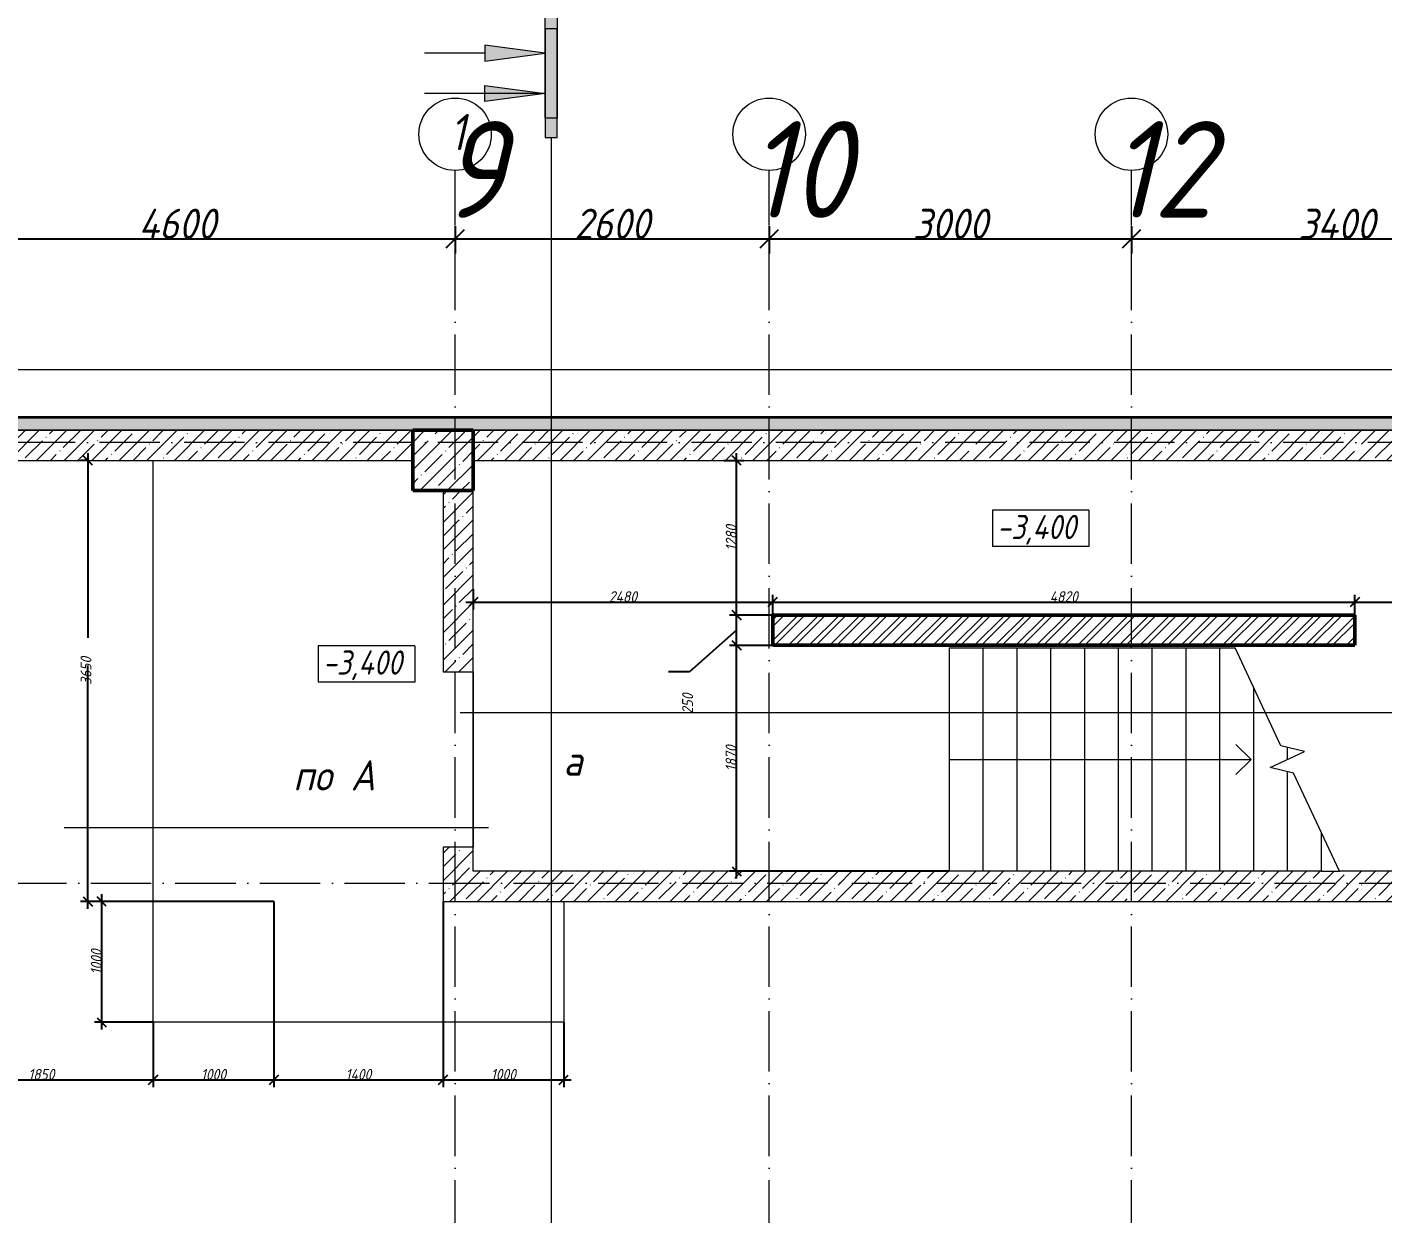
# Model space of a CAD drawing. Header units: millimetres. Extents: x -606178 to 312196, y -19338 to 632709.
# Drawn here: x -589161 to -577935, y 493039 to 502862 of the extents above; entities that cross this region are included whole.
import ezdxf

# ---------------------------------------------------------------- set-up
doc = ezdxf.new("R2010")
doc.units = ezdxf.units.MM
doc.linetypes.add('200_ШТРИХ_ш1п0_6_', pattern=[160, 100, -60])
doc.linetypes.add('50_200_ШТРИХ_1Т_ш5_п1_п1_', pattern=[700, 500, -100, 0, -100])
for name, color, linetype, lineweight in [('A-____-____-DIMS', 7, 'Continuous', 9), ('A-____-NOTE-TEXT', 7, 'Continuous', 9), ('A-FLOR-____-OTLN', 7, 'Continuous', 9), ('A-WALL-____-MCUT', 7, 'Continuous', 13), ('A-WALL-____-MCUT-1', 7, 'Continuous', 9), ('A-WALL-____-MCUT-2', 7, 'Continuous', 50), ('A-WALL-____-MCUT-3', 7, 'Continuous', 9), ('A-WALL-____-PATT-1', 7, 'Continuous', 9), ('A-WALL-FNSH-MCUT-1', 7, 'Continuous', 9), ('G-____-____-DIMS', 7, 'Continuous', 9), ('G-____-____-SYMB', 7, 'Continuous', 9), ('S-COLS-____-MCUT', 7, 'Continuous', 50), ('S-COLS-____-OTLN', 7, 'Continuous', 9), ('S-GRID-____-IDEN', 7, 'Continuous', 9), ('S-GRID-____-OTLN-1', 7, '50_200_ШТРИХ_1Т_ш5_п1_п1_', 9), ('S-STRS-____-MBND', 7, 'Continuous', 9), ('S-STRS-____-OTLN-1', 7, 'Continuous', 9)]:
    doc.layers.add(name, color=color, linetype=linetype, lineweight=lineweight)
for name, color, linetype, lineweight, true_color in [('A-DETL-GENF-OTLN-4', 9, '200_ШТРИХ_ш1п0_6_', 9, 0x808080), ('A-DETL-GENF-OTLN-5', 7, 'Continuous', 5, 0xc0c0c0), ('A-WALL-____-PATT-2', 7, 'Continuous', 9, 0x787878), ('G-____-____-SYMB-1', 9, 'Continuous', 9, 0x808080)]:
    doc.layers.add(name, color=color, linetype=linetype, lineweight=lineweight, true_color=true_color)
doc.styles.add('ISOCPEUR_I', font='isocpeui.ttf', dxfattribs={"width": 0.9, "height": 2.5})
doc.styles.add('ISOCPEUR_I_1', font='isocpeui.ttf', dxfattribs={"width": 0.85, "height": 2.5})
doc.styles.add('ISOCPEUR_I_2', font='isocpeui.ttf', dxfattribs={"width": 0.85, "height": 2.3})
doc.styles.add('ISOCPEUR_I_7', font='isocpeui.ttf', dxfattribs={"width": 0.9, "height": 90})
doc.styles.add('ISOCPEUR_I_9', font='isocpeui.ttf', dxfattribs={"width": 0.9, "height": 250})
doc.dimstyles.new('ISO-1_8_0_9К_СРЕДНИЙ_Кладочные', dxfattribs={"dimscale": 304.8, "dimtxt": 89.638306, "dimasz": 0.246063, "dimexe": 0.19685, "dimexo": 0, "dimgap": 0, "dimtad": 1, "dimdec": 3, "dimrnd": 0.001, "dimdsep": 46, "dimtxsty": 'ISOCPEUR_I_7', "dimblk1": 'OBLIQUE', "dimblk2": 'OBLIQUE', "dimsah": 1, "dimcen": 0.09, "dimdle": 0.19685, "dimazin": 0, "dimtfac": 1, "dimtdec": 4, "dimtix": 1, "dimtmove": 2, "dimatfit": 3, "dimfxl": 1, "dimtvp": 1, "dimtolj": 1, "dimtzin": 0, "dimarcsym": 2})
doc.dimstyles.new('ISO-1_8_0_9К_СРЕДНИЙ_Кладочные_1', dxfattribs={"dimscale": 304.8, "dimtxt": 89.638306, "dimasz": 0.246063, "dimexe": 0.19685, "dimexo": 0, "dimgap": 0, "dimtad": 1, "dimdec": 3, "dimrnd": 0.001, "dimdsep": 46, "dimtxsty": 'ISOCPEUR_I_7', "dimblk1": 'OBLIQUE', "dimblk2": 'OBLIQUE', "dimsah": 1, "dimcen": 0.09, "dimdle": 0.19685, "dimazin": 0, "dimtfac": 1, "dimtdec": 4, "dimtix": 1, "dimtmove": 0, "dimatfit": 3, "dimfxl": 1, "dimtvp": 1, "dimtolj": 1, "dimtzin": 0, "dimarcsym": 2})
doc.dimstyles.new('ISO-1_8_0_9К_СРЕДНИЙ_Кладочные_2', dxfattribs={"dimscale": 304.8, "dimtxt": 89.638306, "dimasz": 0.246063, "dimexe": 0.19685, "dimexo": 0, "dimgap": 0, "dimtad": 1, "dimdec": 3, "dimrnd": 0.001, "dimdsep": 46, "dimtxsty": 'ISOCPEUR_I_7', "dimblk1": 'OBLIQUE', "dimblk2": 'OBLIQUE', "dimsah": 1, "dimcen": 0.09, "dimdle": 0.19685, "dimazin": 0, "dimtfac": 1, "dimtdec": 4, "dimtix": 1, "dimtmove": 1, "dimatfit": 3, "dimfxl": 1, "dimtvp": 1, "dimtolj": 1, "dimtzin": 0, "dimarcsym": 2})
doc.dimstyles.new('ISO-2_5_0_9К_БОЛЬШОЙ_ОСИ', dxfattribs={"dimscale": 304.8, "dimtxt": 248.995294, "dimasz": 0.492126, "dimexe": 0.393701, "dimexo": 0, "dimgap": 0, "dimtad": 1, "dimdec": 0, "dimzin": 0, "dimdsep": 46, "dimtxsty": 'ISOCPEUR_I_9', "dimblk1": 'OBLIQUE', "dimblk2": 'OBLIQUE', "dimsah": 1, "dimcen": 0.09, "dimdle": 0.393701, "dimazin": 0, "dimtfac": 1, "dimtdec": 4, "dimtix": 1, "dimtmove": 0, "dimatfit": 3, "dimfxl": 1, "dimtvp": 1, "dimtolj": 1, "dimtzin": 0, "dimarcsym": 2})
pattern_1 = [(45, (-600067.05, 451794.26), (-114.04925, 114.04925), []), (45, (-599953, 451794.26), (-114.04925, 114.04925), [201.612, -40.322, 3.353, -36.97])]

# ---------------------------------------------------------------- blocks, each defined once
blk = doc.blocks.new('Разрез - Концевая часть разреза-18266132-АР1_Кладочный план подвала в осях 1-64_Ю-ЯЯ')
at = {"layer": 'G-____-____-SYMB'}
for points in [[(0, 0.5), (0, -0.5), (-9, -0.5), (-9, 0.5)], [(-6.29, -5.5), (-7.61, -5.5), (-6.95, -0.5)]]:
    blk.add_hatch(color=256, dxfattribs=at).paths.add_polyline_path(points, flags=0)
for p, q in [((0, 0.5), (-9, 0.5)), ((-9, 0.5), (-9, -0.5)), ((0, -0.5), (0, 0.5)), ((-9, -0.5), (0, -0.5)), ((-6.95, -0.5), (-7.61, -5.5)), ((-6.95, -0.5), (-6.95, -10.5)), ((-6.29, -5.5), (-6.95, -0.5)), ((-7.61, -5.5), (-6.29, -5.5))]:
    blk.add_line(p, q, dxfattribs=at)
blk = doc.blocks.new('DET_L_Имитация разреза_ISO2-5 - Низ-28996374-АР1_Кладочный план подвала в осях 1-64_А-ГГ')
at = {"layer": 'A-DETL-GENF-OTLN-5'}
blk.add_line((143, 0), (3657, 0), dxfattribs=at)
blk = doc.blocks.new('DET_L_Имитация разреза_ISO2-5 - Верх-28996244-АР1_Кладочный план подвала в осях 1-64_А-ГГ')
at = {"layer": 'A-DETL-GENF-OTLN-5'}
blk.add_line((143, 0), (9497, 0), dxfattribs=at)
blk = doc.blocks.new('Ось сетки - Круг_Ø6_00__ISO-2_5_0_9K_-25732049-АР1_Кладочный план подвала в осях 1-64_А-ГГ')
at = {"layer": 'S-GRID-____-IDEN'}
blk.add_circle((0, 0), 3, dxfattribs=at)
blk = doc.blocks.new('Разрез - Заголовок разреза-10218885-АР1_Кладочный план подвала в осях 1-64_А-ГГ')
at = {"layer": 'G-____-____-SYMB'}
for points in [[(0, 0.5), (0, -0.5), (-9, -0.5), (-9, 0.5)], [(-6.34, -5.5), (-7.66, -5.5), (-7, -0.5)]]:
    blk.add_hatch(color=256, dxfattribs=at).paths.add_polyline_path(points, flags=0)
for p, q in [((0, 0.5), (-9, 0.5)), ((-9, 0.5), (-9, -0.5)), ((0, -0.5), (0, 0.5)), ((-9, -0.5), (0, -0.5)), ((-7, -0.5), (-7.66, -5.5)), ((-6.34, -5.5), (-7, -0.5)), ((-7.66, -5.5), (-6.34, -5.5)), ((-7, -5.5), (-7, -10.5))]:
    blk.add_line(p, q, dxfattribs=at)
blk = doc.blocks.new('_Oblique')
at = {"color": 0, "linetype": 'ByBlock', "lineweight": -2}
blk.add_line((-0.5, -0.5), (0.5, 0.5), dxfattribs=at)
blk = doc.blocks.new('*D4038')
at = {"layer": 'A-____-____-DIMS', "color": 0, "lineweight": -2, "transparency": 16777216}
for p, q in [((-590217, 501215), (-590217, 500989)), ((-585617, 501215), (-585617, 500989)), ((-590337, 501109), (-585497, 501109))]:
    blk.add_line(p, q, dxfattribs=at)
at = {"layer": 'Defpoints', "color": 0, "transparency": 16777216}
for p in [(-590217, 501215), (-585617, 501215), (-585617, 501109)]:
    blk.add_point(p, dxfattribs=at)
at = {"layer": 'A-____-____-DIMS', "color": 0, "lineweight": -2, "transparency": 16777216, "xscale": 150, "yscale": 150, "zscale": 150, "rotation": 180}
blk.add_blockref('_Oblique', (-590217, 501109), dxfattribs=at)
at = {"layer": 'A-____-____-DIMS', "color": 0, "lineweight": -2, "transparency": 16777216, "xscale": 150, "yscale": 150, "zscale": 150}
blk.add_blockref('_Oblique', (-585617, 501109), dxfattribs=at)
at = {"layer": 'A-____-____-DIMS', "color": 0, "transparency": 16777216, "insert": (-587917, 501234), "char_height": 250, "width": 781.46, "attachment_point": 5, "style": 'ISOCPEUR_I_9'}
blk.add_mtext('\\A1;4600', dxfattribs=at)
blk = doc.blocks.new('*D4039')
at = {"layer": 'A-____-____-DIMS', "color": 0, "lineweight": -2, "transparency": 16777216}
for p, q in [((-585617, 501215), (-585617, 500989)), ((-583017, 501215), (-583017, 500989)), ((-585737, 501109), (-582897, 501109))]:
    blk.add_line(p, q, dxfattribs=at)
at = {"layer": 'Defpoints', "color": 0, "transparency": 16777216}
for p in [(-585617, 501215), (-583017, 501215), (-583017, 501109)]:
    blk.add_point(p, dxfattribs=at)
at = {"layer": 'A-____-____-DIMS', "color": 0, "lineweight": -2, "transparency": 16777216, "xscale": 150, "yscale": 150, "zscale": 150, "rotation": 180}
blk.add_blockref('_Oblique', (-585617, 501109), dxfattribs=at)
at = {"layer": 'A-____-____-DIMS', "color": 0, "lineweight": -2, "transparency": 16777216, "xscale": 150, "yscale": 150, "zscale": 150}
blk.add_blockref('_Oblique', (-583017, 501109), dxfattribs=at)
at = {"layer": 'A-____-____-DIMS', "color": 0, "transparency": 16777216, "insert": (-584317, 501234), "char_height": 250, "width": 758.48, "attachment_point": 5, "style": 'ISOCPEUR_I_9'}
blk.add_mtext('\\A1;2600', dxfattribs=at)
blk = doc.blocks.new('*D3930')
at = {"layer": 'A-____-____-DIMS', "color": 0, "lineweight": -2, "transparency": 16777216}
for p, q in [((-583017, 501215), (-583017, 500989)), ((-580017, 501215), (-580017, 500989)), ((-583137, 501109), (-579897, 501109))]:
    blk.add_line(p, q, dxfattribs=at)
at = {"layer": 'Defpoints', "color": 0, "transparency": 16777216}
for p in [(-583017, 501215), (-580017, 501215), (-580017, 501109)]:
    blk.add_point(p, dxfattribs=at)
at = {"layer": 'A-____-____-DIMS', "color": 0, "lineweight": -2, "transparency": 16777216, "xscale": 150, "yscale": 150, "zscale": 150, "rotation": 180}
blk.add_blockref('_Oblique', (-583017, 501109), dxfattribs=at)
at = {"layer": 'A-____-____-DIMS', "color": 0, "lineweight": -2, "transparency": 16777216, "xscale": 150, "yscale": 150, "zscale": 150}
blk.add_blockref('_Oblique', (-580017, 501109), dxfattribs=at)
at = {"layer": 'A-____-____-DIMS', "color": 0, "transparency": 16777216, "insert": (-581517, 501234), "char_height": 250, "width": 758.48, "attachment_point": 5, "style": 'ISOCPEUR_I_9'}
blk.add_mtext('\\A1;3000', dxfattribs=at)
blk = doc.blocks.new('*D3931')
at = {"layer": 'A-____-____-DIMS', "color": 0, "lineweight": -2, "transparency": 16777216}
for p, q in [((-580017, 501215), (-580017, 500989)), ((-576617, 501215), (-576617, 500989)), ((-580137, 501109), (-576497, 501109))]:
    blk.add_line(p, q, dxfattribs=at)
at = {"layer": 'Defpoints', "color": 0, "transparency": 16777216}
for p in [(-580017, 501215), (-576617, 501215), (-576617, 501109)]:
    blk.add_point(p, dxfattribs=at)
at = {"layer": 'A-____-____-DIMS', "color": 0, "lineweight": -2, "transparency": 16777216, "xscale": 150, "yscale": 150, "zscale": 150, "rotation": 180}
blk.add_blockref('_Oblique', (-580017, 501109), dxfattribs=at)
at = {"layer": 'A-____-____-DIMS', "color": 0, "lineweight": -2, "transparency": 16777216, "xscale": 150, "yscale": 150, "zscale": 150}
blk.add_blockref('_Oblique', (-576617, 501109), dxfattribs=at)
at = {"layer": 'A-____-____-DIMS', "color": 0, "transparency": 16777216, "insert": (-578317, 501234), "char_height": 250, "width": 781.46, "attachment_point": 5, "style": 'ISOCPEUR_I_9'}
blk.add_mtext('\\A1;3400', dxfattribs=at)
blk = doc.blocks.new('Высотные отметки - 9_5х3_5_h_-17668430-АР1_Кладочный план подвала в осях 1-64_А-ГГ')
at = {"layer": 'G-____-____-DIMS'}
for p, q in [((-4, 3), (-4, 0)), ((4, 3), (-4, 3)), ((4, 3), (4, 0)), ((4, 0), (-4, 0))]:
    blk.add_line(p, q, dxfattribs=at)
blk = doc.blocks.new('*D3932')
at = {"layer": 'A-____-____-DIMS', "color": 0, "lineweight": -2, "transparency": 16777216}
for p, q in [((-587117, 495625), (-588603, 495625)), ((-588543, 494565), (-588543, 495685)), ((-588117, 494625), (-588603, 494625))]:
    blk.add_line(p, q, dxfattribs=at)
at = {"layer": 'Defpoints', "color": 0, "transparency": 16777216}
for p in [(-588543, 495625), (-587117, 495625), (-588117, 494625)]:
    blk.add_point(p, dxfattribs=at)
at = {"layer": 'A-____-____-DIMS', "color": 0, "lineweight": -2, "transparency": 16777216, "xscale": 75, "yscale": 75, "zscale": 75}
for p, rotation in [((-588543, 495625), 90), ((-588543, 494625), 270)]:
    blk.add_blockref('_Oblique', p, dxfattribs=dict(at, rotation=rotation))
at = {"layer": 'A-____-____-DIMS', "color": 0, "transparency": 16777216, "insert": (-588588, 495125), "char_height": 90, "width": 504.73, "attachment_point": 5, "rotation": 90, "style": 'ISOCPEUR_I_7'}
blk.add_mtext('\\A1;1000', dxfattribs=at)
blk = doc.blocks.new('*D3933')
at = {"layer": 'A-____-____-DIMS', "color": 0, "lineweight": -2, "transparency": 16777216}
for p, q in [((-588658, 499335), (-588658, 497807)), ((-588649, 499275), (-588718, 499275)), ((-588658, 495565), (-588658, 497577)), ((-587117, 495625), (-588718, 495625))]:
    blk.add_line(p, q, dxfattribs=at)
at = {"layer": 'Defpoints', "color": 0, "transparency": 16777216}
for p in [(-588658, 499275), (-588649, 499275), (-587117, 495625)]:
    blk.add_point(p, dxfattribs=at)
at = {"layer": 'A-____-____-DIMS', "color": 0, "lineweight": -2, "transparency": 16777216, "xscale": 75, "yscale": 75, "zscale": 75}
for p, rotation in [((-588658, 499275), 90), ((-588658, 495625), 270)]:
    blk.add_blockref('_Oblique', p, dxfattribs=dict(at, rotation=rotation))
at = {"layer": 'A-____-____-DIMS', "color": 0, "transparency": 16777216, "insert": (-588718, 497419), "char_height": 90, "width": 546.1, "attachment_point": 1, "rotation": 90, "line_spacing_factor": 1.149209, "style": 'ISOCPEUR_I_7'}
blk.add_mtext('\\A1;3650', dxfattribs=at)
blk = doc.blocks.new('*D3934')
at = {"layer": 'A-____-____-DIMS', "color": 0, "lineweight": -2, "transparency": 16777216}
for p, q in [((-589967, 495525), (-589967, 494089)), ((-588117, 494625), (-588117, 494089)), ((-590027, 494149), (-588057, 494149))]:
    blk.add_line(p, q, dxfattribs=at)
at = {"layer": 'Defpoints', "color": 0, "transparency": 16777216}
for p in [(-589967, 495525), (-588117, 494625), (-588117, 494149)]:
    blk.add_point(p, dxfattribs=at)
at = {"layer": 'A-____-____-DIMS', "color": 0, "lineweight": -2, "transparency": 16777216, "xscale": 75, "yscale": 75, "zscale": 75, "rotation": 180}
blk.add_blockref('_Oblique', (-589967, 494149), dxfattribs=at)
at = {"layer": 'A-____-____-DIMS', "color": 0, "lineweight": -2, "transparency": 16777216, "xscale": 75, "yscale": 75, "zscale": 75}
blk.add_blockref('_Oblique', (-588117, 494149), dxfattribs=at)
at = {"layer": 'A-____-____-DIMS', "color": 0, "transparency": 16777216, "insert": (-589042, 494194), "char_height": 90, "width": 504.73, "attachment_point": 5, "style": 'ISOCPEUR_I_7'}
blk.add_mtext('\\A1;1850', dxfattribs=at)
blk = doc.blocks.new('*D3935')
at = {"layer": 'A-____-____-DIMS', "color": 0, "lineweight": -2, "transparency": 16777216}
for p, q in [((-587117, 495625), (-587117, 494089)), ((-588117, 494625), (-588117, 494089)), ((-588177, 494149), (-587057, 494149))]:
    blk.add_line(p, q, dxfattribs=at)
at = {"layer": 'Defpoints', "color": 0, "transparency": 16777216}
for p in [(-587117, 495625), (-588117, 494625), (-587117, 494149)]:
    blk.add_point(p, dxfattribs=at)
at = {"layer": 'A-____-____-DIMS', "color": 0, "lineweight": -2, "transparency": 16777216, "xscale": 75, "yscale": 75, "zscale": 75, "rotation": 180}
blk.add_blockref('_Oblique', (-588117, 494149), dxfattribs=at)
at = {"layer": 'A-____-____-DIMS', "color": 0, "lineweight": -2, "transparency": 16777216, "xscale": 75, "yscale": 75, "zscale": 75}
blk.add_blockref('_Oblique', (-587117, 494149), dxfattribs=at)
at = {"layer": 'A-____-____-DIMS', "color": 0, "transparency": 16777216, "insert": (-587617, 494194), "char_height": 90, "width": 504.73, "attachment_point": 5, "style": 'ISOCPEUR_I_7'}
blk.add_mtext('\\A1;1000', dxfattribs=at)
blk = doc.blocks.new('*D3936')
at = {"layer": 'A-____-____-DIMS', "color": 0, "lineweight": -2, "transparency": 16777216}
for p, q in [((-587117, 495625), (-587117, 494089)), ((-585717, 495625), (-585717, 494089)), ((-587177, 494149), (-585657, 494149))]:
    blk.add_line(p, q, dxfattribs=at)
at = {"layer": 'Defpoints', "color": 0, "transparency": 16777216}
for p in [(-587117, 495625), (-585717, 495625), (-585717, 494149)]:
    blk.add_point(p, dxfattribs=at)
at = {"layer": 'A-____-____-DIMS', "color": 0, "lineweight": -2, "transparency": 16777216, "xscale": 75, "yscale": 75, "zscale": 75, "rotation": 180}
blk.add_blockref('_Oblique', (-587117, 494149), dxfattribs=at)
at = {"layer": 'A-____-____-DIMS', "color": 0, "lineweight": -2, "transparency": 16777216, "xscale": 75, "yscale": 75, "zscale": 75}
blk.add_blockref('_Oblique', (-585717, 494149), dxfattribs=at)
at = {"layer": 'A-____-____-DIMS', "color": 0, "transparency": 16777216, "insert": (-586417, 494194), "char_height": 90, "width": 521.28, "attachment_point": 5, "style": 'ISOCPEUR_I_7'}
blk.add_mtext('\\A1;1400', dxfattribs=at)
blk = doc.blocks.new('*D3937')
at = {"layer": 'A-____-____-DIMS', "color": 0, "lineweight": -2, "transparency": 16777216}
for p, q in [((-585717, 495625), (-585717, 494089)), ((-584717, 494625), (-584717, 494089)), ((-585777, 494149), (-584657, 494149))]:
    blk.add_line(p, q, dxfattribs=at)
at = {"layer": 'Defpoints', "color": 0, "transparency": 16777216}
for p in [(-585717, 495625), (-584717, 494625), (-584717, 494149)]:
    blk.add_point(p, dxfattribs=at)
at = {"layer": 'A-____-____-DIMS', "color": 0, "lineweight": -2, "transparency": 16777216, "xscale": 75, "yscale": 75, "zscale": 75, "rotation": 180}
blk.add_blockref('_Oblique', (-585717, 494149), dxfattribs=at)
at = {"layer": 'A-____-____-DIMS', "color": 0, "lineweight": -2, "transparency": 16777216, "xscale": 75, "yscale": 75, "zscale": 75}
blk.add_blockref('_Oblique', (-584717, 494149), dxfattribs=at)
at = {"layer": 'A-____-____-DIMS', "color": 0, "transparency": 16777216, "insert": (-585217, 494194), "char_height": 90, "width": 504.73, "attachment_point": 5, "style": 'ISOCPEUR_I_7'}
blk.add_mtext('\\A1;1000', dxfattribs=at)
blk = doc.blocks.new('*D4128')
at = {"layer": 'A-____-____-DIMS', "color": 0, "lineweight": -2, "transparency": 16777216}
for p, q in [((-585467, 498209), (-585467, 498043)), ((-585527, 498103), (-582927, 498103)), ((-582987, 497995), (-582987, 498163))]:
    blk.add_line(p, q, dxfattribs=at)
at = {"layer": 'Defpoints', "color": 0, "transparency": 16777216}
for p in [(-585467, 498209), (-582987, 498103), (-582987, 497995)]:
    blk.add_point(p, dxfattribs=at)
at = {"layer": 'A-____-____-DIMS', "color": 0, "lineweight": -2, "transparency": 16777216, "xscale": 75, "yscale": 75, "zscale": 75, "rotation": 180}
blk.add_blockref('_Oblique', (-585467, 498103), dxfattribs=at)
at = {"layer": 'A-____-____-DIMS', "color": 0, "lineweight": -2, "transparency": 16777216, "xscale": 75, "yscale": 75, "zscale": 75}
blk.add_blockref('_Oblique', (-582987, 498103), dxfattribs=at)
at = {"layer": 'A-____-____-DIMS', "color": 0, "transparency": 16777216, "insert": (-584227, 498148), "char_height": 90, "width": 562.65, "attachment_point": 5, "style": 'ISOCPEUR_I_7'}
blk.add_mtext('\\A1;2480', dxfattribs=at)
blk = doc.blocks.new('*D4129')
at = {"layer": 'A-____-____-DIMS', "color": 0, "lineweight": -2, "transparency": 16777216}
for p, q in [((-583047, 498103), (-578107, 498103)), ((-582987, 497995), (-582987, 498163)), ((-578167, 497995), (-578167, 498163))]:
    blk.add_line(p, q, dxfattribs=at)
at = {"layer": 'Defpoints', "color": 0, "transparency": 16777216}
for p in [(-578167, 498103), (-582987, 497995), (-578167, 497995)]:
    blk.add_point(p, dxfattribs=at)
at = {"layer": 'A-____-____-DIMS', "color": 0, "lineweight": -2, "transparency": 16777216, "xscale": 75, "yscale": 75, "zscale": 75, "rotation": 180}
blk.add_blockref('_Oblique', (-582987, 498103), dxfattribs=at)
at = {"layer": 'A-____-____-DIMS', "color": 0, "lineweight": -2, "transparency": 16777216, "xscale": 75, "yscale": 75, "zscale": 75}
blk.add_blockref('_Oblique', (-578167, 498103), dxfattribs=at)
at = {"layer": 'A-____-____-DIMS', "color": 0, "transparency": 16777216, "insert": (-580577, 498148), "char_height": 90, "width": 562.65, "attachment_point": 5, "style": 'ISOCPEUR_I_7'}
blk.add_mtext('\\A1;4820', dxfattribs=at)
blk = doc.blocks.new('*D4130')
at = {"layer": 'A-____-____-DIMS', "color": 0, "lineweight": -2, "transparency": 16777216}
for p, q in [((-576767, 498209), (-576767, 498043)), ((-578227, 498103), (-576707, 498103)), ((-578167, 497995), (-578167, 498163))]:
    blk.add_line(p, q, dxfattribs=at)
at = {"layer": 'Defpoints', "color": 0, "transparency": 16777216}
for p in [(-576767, 498209), (-576767, 498103), (-578167, 497995)]:
    blk.add_point(p, dxfattribs=at)
at = {"layer": 'A-____-____-DIMS', "color": 0, "lineweight": -2, "transparency": 16777216, "xscale": 75, "yscale": 75, "zscale": 75, "rotation": 180}
blk.add_blockref('_Oblique', (-578167, 498103), dxfattribs=at)
at = {"layer": 'A-____-____-DIMS', "color": 0, "lineweight": -2, "transparency": 16777216, "xscale": 75, "yscale": 75, "zscale": 75}
blk.add_blockref('_Oblique', (-576767, 498103), dxfattribs=at)
at = {"layer": 'A-____-____-DIMS', "color": 0, "transparency": 16777216, "insert": (-577467, 498148), "char_height": 90, "width": 521.28, "attachment_point": 5, "style": 'ISOCPEUR_I_7'}
blk.add_mtext('\\A1;1400', dxfattribs=at)
blk = doc.blocks.new('*D4131')
at = {"layer": 'A-____-____-DIMS', "color": 0, "lineweight": -2, "transparency": 16777216}
for p, q in [((-582987, 497745), (-583346, 497745)), ((-583286, 495815), (-583286, 497805)), ((-581527, 495875), (-583346, 495875))]:
    blk.add_line(p, q, dxfattribs=at)
at = {"layer": 'Defpoints', "color": 0, "transparency": 16777216}
for p in [(-583286, 497745), (-582987, 497745), (-581527, 495875)]:
    blk.add_point(p, dxfattribs=at)
at = {"layer": 'A-____-____-DIMS', "color": 0, "lineweight": -2, "transparency": 16777216, "xscale": 75, "yscale": 75, "zscale": 75}
for p, rotation in [((-583286, 497745), 90), ((-583286, 495875), 270)]:
    blk.add_blockref('_Oblique', p, dxfattribs=dict(at, rotation=rotation))
at = {"layer": 'A-____-____-DIMS', "color": 0, "transparency": 16777216, "insert": (-583332, 496810), "char_height": 90, "width": 504.73, "attachment_point": 5, "rotation": 90, "style": 'ISOCPEUR_I_7'}
blk.add_mtext('\\A1;1870', dxfattribs=at)
blk = doc.blocks.new('*D4132')
at = {"layer": 'A-____-____-DIMS', "color": 0, "lineweight": -2, "transparency": 16777216}
for p, q in [((-582987, 497995), (-583346, 497995)), ((-583286, 497685), (-583286, 498055)), ((-583286, 497870), (-583677, 497526)), ((-582987, 497745), (-583346, 497745)), ((-583677, 497526), (-583849, 497526))]:
    blk.add_line(p, q, dxfattribs=at)
at = {"layer": 'Defpoints', "color": 0, "transparency": 16777216}
for p in [(-583286, 497995), (-582987, 497995), (-582987, 497745)]:
    blk.add_point(p, dxfattribs=at)
at = {"layer": 'A-____-____-DIMS', "color": 0, "lineweight": -2, "transparency": 16777216, "xscale": 75, "yscale": 75, "zscale": 75}
for p, rotation in [((-583286, 497995), 90), ((-583286, 497745), 270)]:
    blk.add_blockref('_Oblique', p, dxfattribs=dict(at, rotation=rotation))
at = {"layer": 'A-____-____-DIMS', "color": 0, "transparency": 16777216, "insert": (-583737, 497177), "char_height": 90, "width": 409.58, "attachment_point": 1, "rotation": 90, "line_spacing_factor": 1.149209, "style": 'ISOCPEUR_I_7'}
blk.add_mtext('\\A1;250', dxfattribs=at)
blk = doc.blocks.new('*D4133')
at = {"layer": 'A-____-____-DIMS', "color": 0, "lineweight": -2, "transparency": 16777216}
for p, q in [((-583286, 497935), (-583286, 499335)), ((-583392, 499275), (-583226, 499275)), ((-582987, 497995), (-583346, 497995))]:
    blk.add_line(p, q, dxfattribs=at)
at = {"layer": 'Defpoints', "color": 0, "transparency": 16777216}
for p in [(-583392, 499275), (-583286, 499275), (-582987, 497995)]:
    blk.add_point(p, dxfattribs=at)
at = {"layer": 'A-____-____-DIMS', "color": 0, "lineweight": -2, "transparency": 16777216, "xscale": 75, "yscale": 75, "zscale": 75}
for p, rotation in [((-583286, 499275), 90), ((-583286, 497995), 270)]:
    blk.add_blockref('_Oblique', p, dxfattribs=dict(at, rotation=rotation))
at = {"layer": 'A-____-____-DIMS', "color": 0, "transparency": 16777216, "insert": (-583331, 498635), "char_height": 90, "width": 504.73, "attachment_point": 5, "rotation": 90, "style": 'ISOCPEUR_I_7'}
blk.add_mtext('\\A1;1280', dxfattribs=at)

msp = doc.modelspace()

# ---------------------------------------------------------------- hatches: boundary and pattern name
at = {"layer": 'A-WALL-____-PATT-1'}
h = msp.add_hatch(dxfattribs=at)
h.set_pattern_fill('FP_91', color=256, style=0, pattern_type=2)
h.set_pattern_definition([(0, (-600067.05, 451794.26), (120.968, 69.841), [80.645, -161.29]), (120, (-600067.05, 451794.26), (-120.96808, 69.84086), [80.645, -161.29]), (60, (-600067.05, 451794.26), (-8e-05, 139.68186), [0, -161.29, 80.645, 0])])
h.paths.add_polyline_path([(-576517.047, 499527.3011), (-576515.047, 499527.3011), (-576515.047, 499627.3011), (-602619.047, 499627.3011), (-602619.047, 499527.3011), (-578872.3761, 499527.3011)], flags=0)
h = msp.add_hatch(dxfattribs=at)
h.set_pattern_fill('FP_1', color=256, style=0, pattern_type=2)
h.set_pattern_definition(pattern_1)
h.paths.add_polyline_path([(-585967.047, 499275.3011), (-585967.047, 499525.3011), (-589967.047, 499525.3011), (-589967.047, 499275.3011)], flags=0)
h = msp.add_hatch(dxfattribs=at)
h.set_pattern_fill('FP_1', color=256, style=0, pattern_type=2)
h.set_pattern_definition(pattern_1)
h.paths.add_polyline_path([(-576767.047, 499275.3011), (-576517.047, 499275.3011), (-576517.047, 499525.3011), (-585467.047, 499525.3011), (-585467.047, 499275.3011), (-578872.3761, 499275.3011)], flags=0)
h = msp.add_hatch(dxfattribs=at)
h.set_pattern_fill('FP_1', color=256, style=0, pattern_type=2)
h.set_pattern_definition(pattern_1)
h.paths.add_polyline_path([(-585717.047, 495625.3011), (-585467.047, 495625.3011), (-585467.047, 496075.3011), (-585717.047, 496075.3011)], flags=0)
h.paths.add_polyline_path([(-585467.047, 497525.3011), (-585467.047, 499025.3011), (-585717.047, 499025.3011), (-585717.047, 497525.3011)], flags=0)
h = msp.add_hatch(dxfattribs=at)
h.set_pattern_fill('FP_1', color=256, style=0, pattern_type=2)
h.set_pattern_definition(pattern_1)
h.paths.add_polyline_path([(-577017.047, 495625.3011), (-577017.047, 495875.3011), (-585467.047, 495875.3011), (-585467.047, 495625.3011), (-578295.7124, 495625.3011)], flags=0)
at = {"layer": 'A-WALL-____-PATT-2'}
h = msp.add_hatch(dxfattribs=at)
h.set_pattern_fill('FP_5', color=256, style=0, pattern_type=2)
h.set_pattern_definition([(45, (-600067.05, 451794.26), (-85.5366, 85.5366), []), (45, (-600010.02, 451794.26), (-85.5366, 85.5366), [])])
h.paths.add_polyline_path([(-578167.047, 497745.3011), (-578167.047, 497995.3011), (-582987.047, 497995.3011), (-582987.047, 497745.3011), (-578872.3761, 497745.3011)], flags=0)
at = {"layer": 'S-COLS-____-OTLN'}
h = msp.add_hatch(dxfattribs=at)
h.set_pattern_fill('FP_1', color=256, style=0, pattern_type=2)
h.set_pattern_definition(pattern_1)
h.paths.add_polyline_path([(-585967.047, 499025.3011), (-585467.047, 499025.3011), (-585467.047, 499525.3011), (-585967.047, 499525.3011)], flags=0)

# ---------------------------------------------------------------- linework, layer by layer
at = {"layer": 'A-FLOR-____-OTLN'}
for p, q in [((-576017.047, 500025.3011), (-603017.047, 500025.3011)), ((-588117.047, 494625.3011), (-588117.047, 499275.3011)), ((-585467.047, 497525.3011), (-585467.047, 496075.3011)), ((-585467.047, 496075.3011), (-585467.047, 497525.3011)), ((-584717.047, 495625.3011), (-584717.047, 494625.3011)), ((-584717.047, 494625.3011), (-588117.047, 494625.3011))]:
    msp.add_line(p, q, dxfattribs=at)
at = {"layer": 'A-WALL-____-MCUT'}
for p, q in [((-576407.047, 499635.3011), (-602627.047, 499635.3011)), ((-602619.047, 499627.3011), (-576415.047, 499627.3011))]:
    msp.add_line(p, q, dxfattribs=at)
at = {"layer": 'A-WALL-____-MCUT-1'}
for p, q in [((-585967.047, 499525.3011), (-589967.047, 499525.3011)), ((-585967.047, 499275.3011), (-585967.047, 499525.3011)), ((-576517.047, 499525.3011), (-585467.047, 499525.3011)), ((-585467.047, 499525.3011), (-585467.047, 499275.3011)), ((-589967.047, 499275.3011), (-585967.047, 499275.3011)), ((-585467.047, 499275.3011), (-576767.047, 499275.3011)), ((-585717.047, 499025.3011), (-585717.047, 497525.3011)), ((-585467.047, 499025.3011), (-585717.047, 499025.3011)), ((-585467.047, 497525.3011), (-585467.047, 499025.3011)), ((-585717.047, 497525.3011), (-585467.047, 497525.3011)), ((-585717.047, 496075.3011), (-585717.047, 495625.3011)), ((-585467.047, 496075.3011), (-585717.047, 496075.3011)), ((-585467.047, 495875.3011), (-585467.047, 496075.3011)), ((-578447.047, 495875.3011), (-585467.047, 495875.3011)), ((-577017.047, 495875.3011), (-578295.7124, 495875.3011)), ((-585717.047, 495625.3011), (-577017.047, 495625.3011))]:
    msp.add_line(p, q, dxfattribs=at)
at = {"layer": 'A-WALL-____-MCUT-2'}
for p, q in [((-578167.047, 497995.3011), (-582987.047, 497995.3011)), ((-582987.047, 497995.3011), (-582987.047, 497745.3011)), ((-578167.047, 497745.3011), (-578167.047, 497995.3011)), ((-582987.047, 497745.3011), (-578167.047, 497745.3011))]:
    msp.add_line(p, q, dxfattribs=at)
at = {"layer": 'A-WALL-____-MCUT-3'}
msp.add_line((-602519.047, 499527.3011), (-576515.047, 499527.3011), dxfattribs=at)
at = {"layer": 'A-WALL-FNSH-MCUT-1'}
msp.add_line((-585967.047, 499525.3011), (-585467.047, 499525.3011), dxfattribs=at)
at = {"layer": 'G-____-____-SYMB-1'}
msp.add_line((-584820.7759, 501947.0911), (-584820.7759, 446871.7205), dxfattribs=at)
at = {"layer": 'S-COLS-____-MCUT'}
for p, q in [((-585467.047, 499525.3011), (-585967.047, 499525.3011)), ((-585967.047, 499525.3011), (-585967.047, 499025.3011)), ((-585467.047, 499025.3011), (-585467.047, 499525.3011)), ((-585967.047, 499025.3011), (-585467.047, 499025.3011))]:
    msp.add_line(p, q, dxfattribs=at)
at = {"layer": 'S-GRID-____-OTLN-1'}
for p, q in [((-585617.047, 447311.6528), (-585617.047, 501675.2188)), ((-583017.047, 447311.6528), (-583017.047, 501675.2188)), ((-580017.047, 447311.6528), (-580017.047, 501675.2188)), ((-573359.3078, 499425.3011), (-604735.8172, 499425.3011)), ((-604735.8172, 495775.3011), (-573359.3078, 495775.3011))]:
    msp.add_line(p, q, dxfattribs=at)
at = {"layer": 'S-STRS-____-MBND'}
for p, q in [((-578779.8742, 496913.5896), (-579158.3815, 497725.3011)), ((-578868.6576, 496734.267), (-578585.4364, 496866.3352)), ((-578585.4364, 496866.3352), (-578779.8742, 496913.5896)), ((-578674.2197, 496687.0127), (-578868.6576, 496734.267)), ((-578295.7124, 495875.3011), (-578674.2197, 496687.0127))]:
    msp.add_line(p, q, dxfattribs=at)
at = {"layer": 'S-STRS-____-OTLN-1'}
for p, q in [((-581527.047, 497725.3011), (-581527.047, 495875.3011)), ((-581527.047, 497725.3011), (-581247.047, 497725.3011)), ((-581527.047, 497725.3011), (-581527.047, 495875.3011)), ((-581247.047, 497725.3011), (-580967.047, 497725.3011)), ((-581247.047, 497725.3011), (-581247.047, 495875.3011)), ((-581247.047, 497725.3011), (-581247.047, 495875.3011)), ((-580967.047, 497725.3011), (-580687.047, 497725.3011)), ((-580967.047, 497725.3011), (-580967.047, 495875.3011)), ((-580967.047, 497725.3011), (-580967.047, 495875.3011)), ((-580687.047, 497725.3011), (-580407.047, 497725.3011)), ((-580687.047, 497725.3011), (-580687.047, 495875.3011)), ((-580687.047, 497725.3011), (-580687.047, 495875.3011)), ((-580407.047, 497725.3011), (-580127.047, 497725.3011)), ((-580407.047, 497725.3011), (-580407.047, 495875.3011)), ((-580407.047, 497725.3011), (-580407.047, 495875.3011)), ((-580127.047, 497725.3011), (-579847.047, 497725.3011)), ((-580127.047, 497725.3011), (-580127.047, 495875.3011)), ((-580127.047, 497725.3011), (-580127.047, 495875.3011)), ((-579847.047, 497725.3011), (-579567.047, 497725.3011)), ((-579847.047, 497725.3011), (-579847.047, 495875.3011)), ((-579847.047, 497725.3011), (-579847.047, 495875.3011)), ((-579567.047, 497725.3011), (-579287.047, 497725.3011)), ((-579567.047, 497725.3011), (-579567.047, 495875.3011)), ((-579567.047, 497725.3011), (-579567.047, 495875.3011)), ((-579287.047, 497725.3011), (-579158.3815, 497725.3011)), ((-579287.047, 497725.3011), (-579287.047, 495875.3011)), ((-579287.047, 497725.3011), (-579287.047, 495875.3011)), ((-579007.047, 497400.7631), (-579007.047, 495875.3011)), ((-579007.047, 497400.7631), (-579007.047, 495875.3011)), ((-579027.047, 496800.3011), (-579152.047, 496925.3011)), ((-578727.047, 496900.751), (-578727.047, 496800.3011)), ((-578727.047, 496900.751), (-578727.047, 496800.3011)), ((-581527.047, 496800.3011), (-581247.047, 496800.3011)), ((-581247.047, 496800.3011), (-580967.047, 496800.3011)), ((-580967.047, 496800.3011), (-580687.047, 496800.3011)), ((-580687.047, 496800.3011), (-580407.047, 496800.3011)), ((-580407.047, 496800.3011), (-580127.047, 496800.3011)), ((-580127.047, 496800.3011), (-579847.047, 496800.3011)), ((-579847.047, 496800.3011), (-579567.047, 496800.3011)), ((-579567.047, 496800.3011), (-579287.047, 496800.3011)), ((-579287.047, 496800.3011), (-579027.047, 496800.3011)), ((-579027.047, 496800.3011), (-579152.047, 496675.3011)), ((-578727.047, 496699.8513), (-578727.047, 495875.3011)), ((-578727.047, 496699.8513), (-578727.047, 495875.3011)), ((-578447.047, 496199.8392), (-578447.047, 495875.3011)), ((-578447.047, 496199.8392), (-578447.047, 495875.3011)), ((-578447.047, 495875.3011), (-578295.7124, 495875.3011))]:
    msp.add_line(p, q, dxfattribs=at)

# ---------------------------------------------------------------- block references
at = {"layer": 'A-DETL-GENF-OTLN-4'}
msp.add_blockref('DET_L_Имитация разреза_ISO2-5 - Верх-28996244-АР1_Кладочный план подвала в осях 1-64_А-ГГ', (-585717.047, 497190.3011), dxfattribs=at)
at = {"layer": 'A-DETL-GENF-OTLN-4', "rotation": 180}
msp.add_blockref('DET_L_Имитация разреза_ISO2-5 - Низ-28996374-АР1_Кладочный план подвала в осях 1-64_А-ГГ', (-585197.047, 496235.3011), dxfattribs=at)
at = {"layer": 'G-____-____-DIMS', "xscale": 99.99999999999993, "yscale": 99.99999999999993, "zscale": 99.99999999999993}
for p in [(-580768.8778, 498563.2478), (-586350.5202, 497441.4608)]:
    msp.add_blockref('Высотные отметки - 9_5х3_5_h_-17668430-АР1_Кладочный план подвала в осях 1-64_А-ГГ', p, dxfattribs=at)
at = {"layer": 'G-____-____-SYMB', "extrusion": (0, 0, -1), "xscale": 99.99999999999993, "yscale": 99.99999999999993, "zscale": 99.99999999999993, "rotation": 90.00000000000053}
msp.add_blockref('Разрез - Концевая часть разреза-18266132-АР1_Кладочный план подвала в осях 1-64_Ю-ЯЯ', (584820.7759, 503008.1579), dxfattribs=at)
at = {"layer": 'G-____-____-SYMB', "xscale": 99.99999999999993, "yscale": 99.99999999999993, "zscale": 99.99999999999993, "rotation": 269.9999999999996}
msp.add_blockref('Разрез - Заголовок разреза-10218885-АР1_Кладочный план подвала в осях 1-64_А-ГГ', (-584820.7759, 501947.0911), dxfattribs=at)
at = {"layer": 'S-GRID-____-IDEN', "xscale": 99.99999999999993, "yscale": 99.99999999999993, "zscale": 99.99999999999993}
for p in [(-585617.047, 501975.2188), (-583017.047, 501975.2188), (-580017.047, 501975.2188)]:
    msp.add_blockref('Ось сетки - Круг_Ø6_00__ISO-2_5_0_9K_-25732049-АР1_Кладочный план подвала в осях 1-64_А-ГГ', p, dxfattribs=at)

# ---------------------------------------------------------------- texts
at = {"layer": 'A-____-NOTE-TEXT', "char_height": 250, "attachment_point": 1, "style": 'ISOCPEUR_I'}
for s, insert, width in [('\\fISOCPEUR|b0|i1|c204|p34|;\\W.9;а', (-584721.2802, 496915.0988), 223.670813), ('по', (-586957.5215, 496793.7644), 404.0505), ('\\fISOCPEUR|b0|i1|c204|p34|;\\W.9;А', (-586481.2715, 496793.7644), 252.531563)]:
    msp.add_mtext(s, dxfattribs=dict(at, insert=insert, width=width))
at = {"layer": 'G-____-____-DIMS', "char_height": 200, "width": 865.279833, "attachment_point": 1, "line_spacing_factor": 1.149209, "style": 'ISOCPEUR_I_2'}
for insert in [(-581129.4111, 498824.5389), (-586711.0534, 497702.7519)]:
    msp.add_mtext('-3,400', dxfattribs=dict(at, insert=insert))
at = {"layer": 'G-____-____-SYMB', "insert": (-585660.3757, 502143.3395), "char_height": 300, "width": 184.388125, "attachment_point": 1, "style": 'ISOCPEUR_I_1'}
msp.add_mtext('\\fISOCPEUR|b0|i1|c204|p34|;1', dxfattribs=at)
at = {"layer": 'S-GRID-____-IDEN', "char_height": 800, "attachment_point": 1, "style": 'ISOCPEUR_I'}
for s, insert, width in [('\\fISOCPEUR|b0|i1|c204|p34|;\\W.9;9', (-585738.7253, 502083.9934), 202.02525), ('10', (-583198.1253, 502083.9934), 346.329), ('12', (-580198.1253, 502083.9934), 346.329)]:
    msp.add_mtext(s, dxfattribs=dict(at, insert=insert, width=width))

# ---------------------------------------------------------------- dimensions: what is measured, and where the dimension line sits
at = {"layer": 'A-____-____-DIMS'}
for base, p1, p2, dimstyle, override, picture, middle in [((-585617.047, 501109.0434), (-590217.047, 501215.1095), (-585617.047, 501215.1095), 'ISO-2_5_0_9К_БОЛЬШОЙ_ОСИ', {"dimtxt": 400, "dimpost": '<>', "dimfxl": 4600}, '*D4038', (-587917.047, 501234.0434)), ((-583017.047, 501109.0434), (-585617.047, 501215.1095), (-583017.047, 501215.1095), 'ISO-2_5_0_9К_БОЛЬШОЙ_ОСИ', {"dimtxt": 400, "dimpost": '<>', "dimfxl": 2600}, '*D4039', (-584317.047, 501234.0434)), ((-580017.047, 501109.0434), (-583017.047, 501215.1095), (-580017.047, 501215.1095), 'ISO-2_5_0_9К_БОЛЬШОЙ_ОСИ', {"dimtxt": 400, "dimpost": '<>', "dimfxl": 3000}, '*D3930', (-581517.047, 501234.0434)), ((-576617.047, 501109.0434), (-580017.047, 501215.1095), (-576617.047, 501215.1095), 'ISO-2_5_0_9К_БОЛЬШОЙ_ОСИ', {"dimtxt": 400, "dimpost": '<>', "dimfxl": 3400}, '*D3931', (-578317.047, 501234.0434)), ((-582987.047, 498103.2755), (-585467.047, 498209.3415), (-582987.047, 497995.3011), 'ISO-1_8_0_9К_СРЕДНИЙ_Кладочные', {"dimtxt": 400, "dimpost": '<>', "dimfxl": 2489.219411}, '*D4128', (-584227.047, 498148.2755)), ((-578167.047, 498103.2755), (-582987.047, 497995.3011), (-578167.047, 497995.3011), 'ISO-1_8_0_9К_СРЕДНИЙ_Кладочные', {"dimtxt": 400, "dimpost": '<>', "dimfxl": 4820}, '*D4129', (-580577.047, 498148.2755)), ((-576767.047, 498103.2755), (-578167.047, 497995.3011), (-576767.047, 498209.3415), 'ISO-1_8_0_9К_СРЕДНИЙ_Кладочные', {"dimtxt": 400, "dimpost": '<>', "dimfxl": 1416.267374}, '*D4130', (-577467.047, 498148.2755)), ((-587117.047, 494149.0518), (-588117.047, 494625.3011), (-587117.047, 495625.3011), 'ISO-1_8_0_9К_СРЕДНИЙ_Кладочные', {"dimtxt": 400, "dimpost": '<>', "dimfxl": 1414.213562}, '*D3935', (-587617.047, 494194.0518)), ((-585717.047, 494149.0518), (-587117.047, 495625.3011), (-585717.047, 495625.3011), 'ISO-1_8_0_9К_СРЕДНИЙ_Кладочные', {"dimtxt": 400, "dimpost": '<>', "dimfxl": 1400}, '*D3936', (-586417.047, 494194.0518)), ((-584717.047, 494149.0518), (-585717.047, 495625.3011), (-584717.047, 494625.3011), 'ISO-1_8_0_9К_СРЕДНИЙ_Кладочные', {"dimtxt": 400, "dimpost": '<>', "dimfxl": 1414.213562}, '*D3937', (-585217.047, 494194.0518)), ((-588117.047, 494149.0518), (-589967.047, 495525.3011), (-588117.047, 494625.3011), 'ISO-1_8_0_9К_СРЕДНИЙ_Кладочные', {"dimtxt": 400, "dimpost": '<>', "dimfxl": 2057.304061}, '*D3934', (-589042.047, 494194.0518))]:
    dim = msp.add_linear_dim(base=base, p1=p1, p2=p2, dimstyle=dimstyle, override=override, dxfattribs=at)
    dim.commit()
    dim.dimension.update_dxf_attribs({"geometry": picture, "text_midpoint": middle})
for base, p1, p2, dimstyle, override, picture, middle in [((-588658.2886, 499275.3011), (-587117.047, 495625.3011), (-588649.1926, 499275.3011), 'ISO-1_8_0_9К_СРЕДНИЙ_Кладочные_1', {"dimtxt": 400, "dimpost": '<>', "dimfxl": 3958.531313}, '*D3933', (-588658.2886, 497692.0465)), ((-583286.3705, 497995.3011), (-582987.047, 497745.3011), (-582987.047, 497995.3011), 'ISO-1_8_0_9К_СРЕДНИЙ_Кладочные_2', {"dimtxt": 400, "dimpost": '<>', "dimfxl": 250}, '*D4132', (-583677.0162, 497526.3858))]:
    dim = msp.add_linear_dim(base=base, p1=p1, p2=p2, angle=90, dimstyle=dimstyle, override=override, dxfattribs=at)
    dim.commit()
    dim.dimension.update_dxf_attribs({"geometry": picture, "text_midpoint": middle, "dimtype": 160, "text_rotation": 90})
for base, p1, p2, override, picture, middle in [((-583286.3705, 499275.3011), (-582987.047, 497995.3011), (-583392.4366, 499275.3011), {"dimtxt": 400, "dimpost": '<>', "dimfxl": 1342.661804}, '*D4133', (-583331.3705, 498635.3011)), ((-583286.3705, 497745.3011), (-581527.047, 495875.3011), (-582987.047, 497745.3011), {"dimtxt": 400, "dimpost": '<>', "dimfxl": 2372.445995}, '*D4131', (-583331.9501, 496810.3011)), ((-588543.1265, 495625.3011), (-588117.047, 494625.3011), (-587117.047, 495625.3011), {"dimtxt": 400, "dimpost": '<>', "dimfxl": 1414.213562}, '*D3932', (-588588.1265, 495125.3011))]:
    dim = msp.add_linear_dim(base=base, p1=p1, p2=p2, angle=90, dimstyle='ISO-1_8_0_9К_СРЕДНИЙ_Кладочные', override=override, dxfattribs=at)
    dim.commit()
    dim.dimension.update_dxf_attribs({"geometry": picture, "text_midpoint": middle})

doc.saveas('drawing.dxf')
